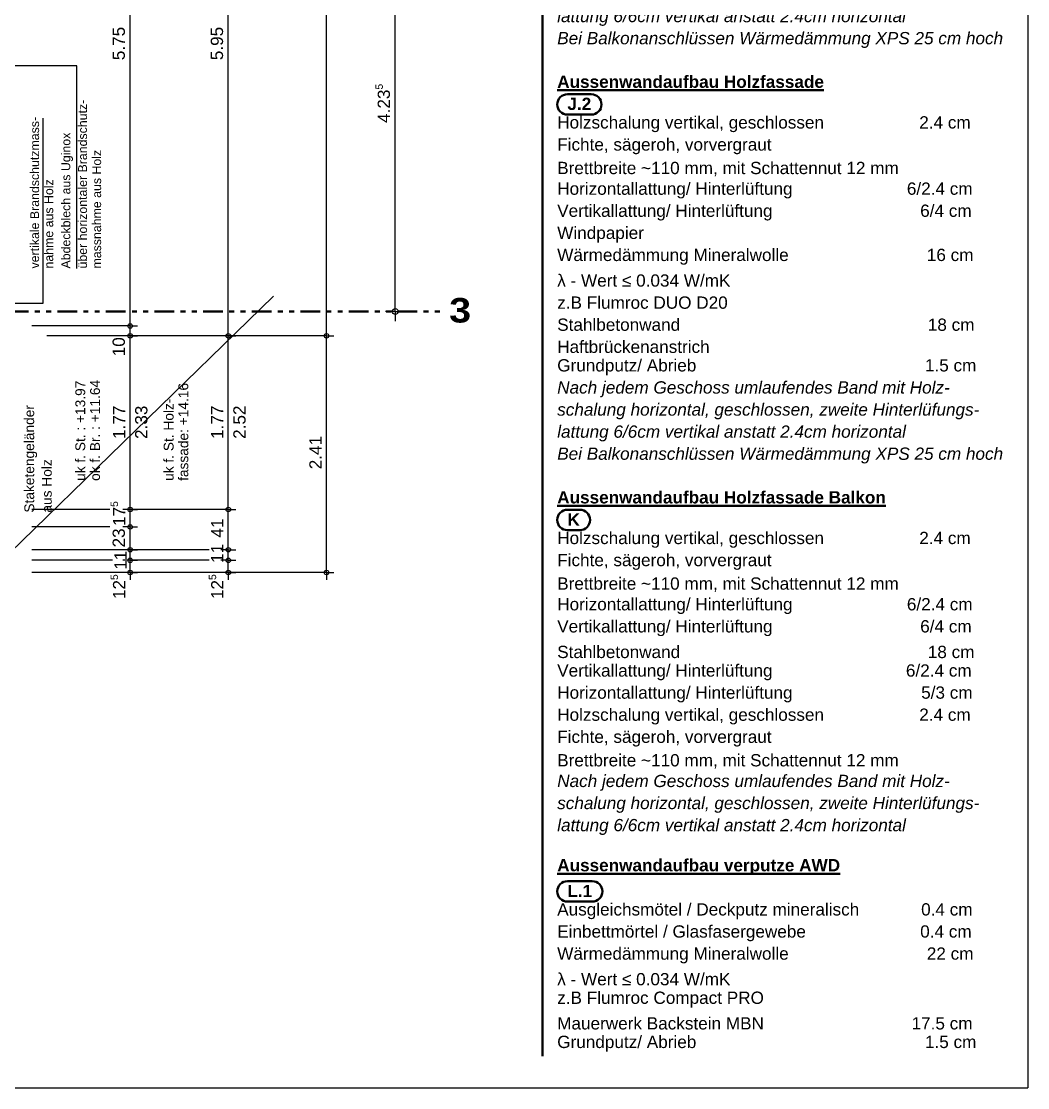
# Model space of a CAD drawing. Header units: centimetres. Extents: x 0.3 to 84.3, y 0.3 to 59.7.
# Drawn here: x 63.8 to 84.3, y 0.3 to 22.03 of the extents above; entities that cross this region are included whole.
import ezdxf

# ---------------------------------------------------------------- set-up
doc = ezdxf.new("R2010")
doc.units = ezdxf.units.CM
for name, pattern in [('AUSGEZOGEN', [0]), ('LINIE_23', [0.79, 0.4, -0.13, 0, -0.13, 0, -0.13]), ('RAND', [44.45, 12.7, -6.35, 12.7, -6.35, 0, -6.35])]:
    doc.linetypes.add(name, pattern=pattern)
for name, color, linetype, lineweight in [('Bauachsen grob', 7, 'RAND', 25), ('Baulinien_ Parzellenabstand', 7, 'RAND', 35), ('Plankopf', 7, 'AUSGEZOGEN', 25), ('Text Koten', 7, 'AUSGEZOGEN', 50), ('Text Werkplan Ausfuehrung', 7, 'AUSGEZOGEN', 50), ('Vorprojektmasse', 7, 'AUSGEZOGEN', 25), ('Werkplan- Ausfuehrungsmasse', 7, 'AUSGEZOGEN', 25)]:
    doc.layers.add(name, color=color, linetype=linetype, lineweight=lineweight)
doc.styles.add('ARIAL', font='ARIAL.TTF')
doc.styles.add('Arial Black', font='ariblk.ttf')

msp = doc.modelspace()

# ---------------------------------------------------------------- linework, layer by layer
at = {"layer": 'Bauachsen grob', "color": 32, "linetype": 'LINIE_23', "lineweight": 50, "true_color": 0xc36e14}
msp.add_line((21.964, 16.114), (72.416, 16.114), dxfattribs=at)
at = {"layer": 'Baulinien_ Parzellenabstand', "color": 240, "linetype": 'RAND', "lineweight": 35}
msp.add_line((68.935, 16.428), (63.03, 10.68), dxfattribs=at)
at = {"layer": 'Plankopf', "color": 7, "linetype": 'AUSGEZOGEN', "lineweight": 25}
for p in [(84.3, 59.7), (0.3, 0.3)]:
    msp.add_line(p, (84.3, 0.3), dxfattribs=at)
at = {"layer": 'Text Werkplan Ausfuehrung', "color": 92, "linetype": 'AUSGEZOGEN', "lineweight": 50, "true_color": 0x00b300}
for p, q in [((74.416, 29.007), (74.416, 0.941)), ((75.41, 20.541), (74.924, 20.541)), ((75.41, 20.124), (74.924, 20.124)), ((75.177, 12.074), (74.924, 12.074)), ((75.177, 11.657), (74.924, 11.657)), ((75.429, 4.507), (74.924, 4.507)), ((75.429, 4.091), (74.924, 4.091))]:
    msp.add_line(p, q, dxfattribs=at)
at = {"layer": 'Text Werkplan Ausfuehrung', "color": 7, "linetype": 'AUSGEZOGEN', "lineweight": 25}
for p, q in [((64.927, 21.119), (63.338, 21.119)), ((64.927, 16.989), (64.927, 21.119)), ((64.239, 20.049), (64.239, 16.274)), ((64.239, 16.274), (63.104, 16.274))]:
    msp.add_line(p, q, dxfattribs=at)
at = {"layer": 'Text Werkplan Ausfuehrung', "color": 92, "linetype": 'AUSGEZOGEN', "lineweight": 50, "true_color": 0x00b300}
for centre, start, end in [((74.924, 20.332), 90, 270), ((75.41, 20.332), 270, 90), ((74.924, 11.866), 90, 270), ((75.177, 11.866), 270, 90), ((74.924, 4.299), 90, 270), ((75.429, 4.299), 270, 90)]:
    msp.add_arc(centre, 0.208, start, end, dxfattribs=at)
at = {"layer": 'Vorprojektmasse', "color": 32, "linetype": 'AUSGEZOGEN', "lineweight": 25, "true_color": 0xc36e14}
for q in [(71.416, 24.584), (71.216, 16.114), (71.616, 16.114), (71.416, 15.914)]:
    msp.add_line((71.416, 16.114), q, dxfattribs=at)
msp.add_circle((71.416, 16.114), 0.06, dxfattribs=at)
at = {"layer": 'Werkplan- Ausfuehrungsmasse', "color": 7, "linetype": 'AUSGEZOGEN', "lineweight": 25}
for p, q in [((70.016, 15.618), (70.016, 47.66)), ((66.016, 15.818), (65.866, 15.818)), ((66.016, 15.818), (66.166, 15.818)), ((66.016, 15.618), (66.016, 15.818)), ((66.016, 15.618), (65.866, 15.618)), ((66.016, 15.618), (66.166, 15.618)), ((68.016, 15.618), (67.866, 15.618)), ((68.016, 15.618), (68.166, 15.618)), ((70.016, 15.618), (69.866, 15.618)), ((70.016, 15.618), (70.166, 15.618)), ((70.016, 10.796), (70.016, 15.618)), ((65.6, 12.079), (64.016, 12.079)), ((66.016, 12.079), (65.866, 12.079)), ((66.016, 12.079), (66.166, 12.079)), ((66.016, 11.724), (66.016, 12.079)), ((68.016, 12.079), (67.866, 12.079)), ((68.016, 12.079), (68.166, 12.079)), ((68.016, 11.26), (68.016, 12.079)), ((65.6, 11.724), (64.016, 11.724)), ((66.016, 11.724), (65.866, 11.724)), ((66.016, 11.724), (66.166, 11.724)), ((66.016, 11.26), (66.016, 11.724)), ((66.016, 11.26), (65.866, 11.26)), ((67.627, 11.26), (66.016, 11.26)), ((66.016, 11.26), (66.166, 11.26)), ((66.016, 11.044), (66.016, 11.26)), ((68.016, 11.26), (67.866, 11.26)), ((68.016, 11.26), (68.166, 11.26)), ((68.016, 11.044), (68.016, 11.26)), ((65.656, 11.044), (64.016, 11.044)), ((66.016, 11.044), (65.866, 11.044)), ((66.016, 11.044), (65.982, 11.044)), ((67.627, 11.044), (66.016, 11.044)), ((66.016, 11.044), (66.166, 11.044)), ((68.016, 11.044), (67.866, 11.044)), ((68.016, 11.044), (68.166, 11.044)), ((66.016, 10.796), (65.866, 10.796)), ((66.016, 10.796), (66.166, 10.796)), ((66.016, 10.796), (66.016, 10.646)), ((68.016, 10.796), (67.866, 10.796)), ((70.016, 10.796), (68.016, 10.796)), ((68.016, 10.796), (68.166, 10.796)), ((68.016, 10.796), (68.016, 10.646)), ((70.016, 10.796), (69.866, 10.796)), ((70.016, 10.796), (70.166, 10.796)), ((70.016, 10.796), (70.016, 10.646))]:
    msp.add_line(p, q, dxfattribs=at)
for points in [[(68.016, 15.618), (68.016, 16.707), (68.016, 16.707), (68.016, 27.514)], [(66.016, 15.818), (66.016, 16.708), (66.016, 16.708), (66.016, 27.314)], [(66.016, 15.818), (65.946, 15.818), (65.946, 15.818), (65.944, 15.818), (65.944, 15.818), (65.943, 15.818), (65.943, 15.818), (65.943, 15.818), (65.943, 15.818), (65.942, 15.818), (65.942, 15.818), (65.942, 15.818), (65.942, 15.818), (65.942, 15.818), (65.942, 15.818), (65.941, 15.818), (65.941, 15.818), (65.941, 15.818), (65.941, 15.818), (65.941, 15.818), (65.941, 15.818), (65.941, 15.818), (65.941, 15.818), (65.941, 15.818), (65.941, 15.818), (65.941, 15.818), (65.941, 15.818), (65.941, 15.818), (65.941, 15.818), (65.939, 15.818), (65.939, 15.818), (64.016, 15.818)], [(66.016, 15.618), (65.946, 15.618), (65.946, 15.618), (65.943, 15.618), (65.943, 15.618), (65.943, 15.618), (65.943, 15.618), (65.943, 15.618), (65.943, 15.618), (65.942, 15.618), (65.942, 15.618), (65.942, 15.618), (65.942, 15.618), (65.941, 15.618), (65.941, 15.618), (65.941, 15.618), (65.941, 15.618), (65.941, 15.618), (65.941, 15.618), (65.941, 15.618), (65.941, 15.618), (65.941, 15.618), (65.941, 15.618), (65.941, 15.618), (65.941, 15.618), (65.941, 15.618), (65.941, 15.618), (65.941, 15.618), (65.941, 15.618), (65.939, 15.618), (65.939, 15.618), (64.316, 15.618)], [(68.016, 15.618), (67.946, 15.618), (67.946, 15.618), (67.943, 15.618), (67.943, 15.618), (67.942, 15.618), (67.942, 15.618), (67.941, 15.618), (67.941, 15.618), (67.941, 15.618), (67.941, 15.618), (67.941, 15.618), (67.941, 15.618), (67.938, 15.618), (67.938, 15.618), (66.016, 15.618)], [(66.016, 12.079), (66.016, 13.776), (66.016, 13.776), (66.016, 15.547), (66.016, 15.547), (66.016, 15.618)], [(70.016, 15.618), (69.953, 15.618), (69.953, 15.618), (68.016, 15.618)], [(68.016, 12.079), (68.016, 13.779), (68.016, 13.779), (68.016, 15.551), (68.016, 15.551), (68.016, 15.618)], [(66.016, 12.079), (65.987, 12.079), (65.987, 12.079), (65.971, 12.079), (65.971, 12.079), (65.965, 12.079), (65.965, 12.079), (65.947, 12.079), (65.947, 12.079), (65.944, 12.079), (65.944, 12.079), (65.941, 12.079), (65.941, 12.079), (65.94, 12.079), (65.94, 12.079), (65.94, 12.079), (65.94, 12.079), (65.94, 12.079), (65.94, 12.079), (65.94, 12.079), (65.94, 12.079), (65.94, 12.079), (65.94, 12.079), (65.94, 12.079), (65.94, 12.079), (65.939, 12.079), (65.939, 12.079), (65.939, 12.079), (65.939, 12.079), (65.939, 12.079), (65.939, 12.079), (65.939, 12.079), (65.939, 12.079), (65.939, 12.079), (65.939, 12.079), (65.939, 12.079), (65.939, 12.079), (65.939, 12.079), (65.939, 12.079), (65.939, 12.079), (65.939, 12.079), (65.938, 12.079)], [(68.016, 12.079), (67.987, 12.079), (67.987, 12.079), (67.971, 12.079), (67.971, 12.079), (67.965, 12.079), (67.965, 12.079), (67.947, 12.079), (67.947, 12.079), (67.941, 12.079), (67.941, 12.079), (67.94, 12.079), (67.94, 12.079), (67.94, 12.079), (67.94, 12.079), (67.94, 12.079), (67.94, 12.079), (67.939, 12.079), (67.939, 12.079), (67.939, 12.079), (67.939, 12.079), (67.938, 12.079), (67.938, 12.079), (66.016, 12.079)], [(66.016, 11.724), (65.978, 11.724), (65.978, 11.724), (65.965, 11.724), (65.965, 11.724), (65.96, 11.724), (65.96, 11.724), (65.945, 11.724), (65.945, 11.724), (65.943, 11.724), (65.943, 11.724), (65.941, 11.724), (65.941, 11.724), (65.94, 11.724), (65.94, 11.724), (65.94, 11.724), (65.94, 11.724), (65.94, 11.724), (65.94, 11.724), (65.939, 11.724), (65.939, 11.724), (65.939, 11.724), (65.939, 11.724), (65.939, 11.724), (65.939, 11.724), (65.939, 11.724), (65.939, 11.724), (65.939, 11.724), (65.939, 11.724), (65.939, 11.724), (65.939, 11.724), (65.939, 11.724), (65.939, 11.724), (65.939, 11.724), (65.939, 11.724), (65.939, 11.724), (65.939, 11.724), (65.939, 11.724), (65.939, 11.724), (65.939, 11.724), (65.939, 11.724), (65.938, 11.724)], [(66.016, 11.26), (65.965, 11.26), (65.965, 11.26), (65.957, 11.26), (65.957, 11.26), (65.953, 11.26), (65.953, 11.26), (65.953, 11.26), (65.953, 11.26), (65.943, 11.26), (65.943, 11.26), (65.942, 11.26), (65.942, 11.26), (65.94, 11.26), (65.94, 11.26), (65.939, 11.26), (65.939, 11.26), (65.939, 11.26), (65.939, 11.26), (65.939, 11.26), (65.939, 11.26), (65.939, 11.26), (65.939, 11.26), (65.939, 11.26), (65.939, 11.26), (65.939, 11.26), (65.939, 11.26), (65.939, 11.26), (65.939, 11.26), (65.939, 11.26), (65.939, 11.26), (65.939, 11.26), (65.939, 11.26), (65.939, 11.26), (65.939, 11.26), (65.939, 11.26), (65.939, 11.26), (65.939, 11.26), (65.939, 11.26), (65.939, 11.26), (65.939, 11.26), (65.939, 11.26), (65.939, 11.26), (65.938, 11.26), (65.938, 11.26), (64.016, 11.26)], [(68.016, 11.26), (67.965, 11.26), (67.965, 11.26), (67.957, 11.26), (67.957, 11.26), (67.953, 11.26)], [(66.016, 10.796), (66.016, 10.818), (66.016, 10.818), (66.016, 11.044)], [(68.016, 11.044), (67.96, 11.044), (67.96, 11.044), (67.953, 11.044)], [(68.016, 10.796), (68.016, 10.819), (68.016, 10.819), (68.016, 11.044)], [(66.016, 10.796), (65.981, 10.796), (65.981, 10.796), (65.953, 10.796), (65.953, 10.796), (65.948, 10.796), (65.948, 10.796), (65.947, 10.796), (65.947, 10.796), (65.947, 10.796), (65.947, 10.796), (65.941, 10.796), (65.941, 10.796), (65.94, 10.796), (65.94, 10.796), (65.939, 10.796), (65.939, 10.796), (65.939, 10.796), (65.939, 10.796), (65.939, 10.796), (65.939, 10.796), (65.939, 10.796), (65.939, 10.796), (65.939, 10.796), (65.939, 10.796), (65.939, 10.796), (65.939, 10.796), (65.939, 10.796), (65.939, 10.796), (65.939, 10.796), (65.939, 10.796), (65.939, 10.796), (65.939, 10.796), (65.939, 10.796), (65.939, 10.796), (65.939, 10.796), (65.939, 10.796), (65.939, 10.796), (65.939, 10.796), (65.939, 10.796), (65.939, 10.796), (65.939, 10.796), (65.939, 10.796), (65.939, 10.796), (65.939, 10.796), (65.938, 10.796), (65.938, 10.796), (64.016, 10.796)], [(68.016, 10.796), (67.953, 10.796), (67.953, 10.796), (67.95, 10.796), (67.95, 10.796), (67.948, 10.796), (67.948, 10.796), (67.947, 10.796), (67.947, 10.796), (67.945, 10.796), (67.945, 10.796), (67.941, 10.796), (67.941, 10.796), (67.939, 10.796), (67.939, 10.796), (67.939, 10.796), (67.939, 10.796), (67.939, 10.796), (67.939, 10.796), (67.939, 10.796), (67.939, 10.796), (67.939, 10.796), (67.939, 10.796), (67.939, 10.796), (67.939, 10.796), (67.938, 10.796), (67.938, 10.796), (66.016, 10.796)]]:
    msp.add_lwpolyline(points, dxfattribs=at)
for centre in [(66.016, 15.818), (66.016, 15.618), (68.016, 15.618), (70.016, 15.618), (66.016, 12.079), (68.016, 12.079), (66.016, 11.724), (66.016, 11.26), (68.016, 11.26), (66.016, 11.044), (68.016, 11.044), (66.016, 10.796), (68.016, 10.796), (70.016, 10.796)]:
    msp.add_circle(centre, 0.045, dxfattribs=at)

# ---------------------------------------------------------------- texts
at = {"layer": 'Bauachsen grob', "color": 32, "linetype": 'AUSGEZOGEN', "lineweight": 100, "true_color": 0xc36e14, "insert": (72.516, 15.881), "char_height": 0.5, "width": 0.25, "attachment_point": 7, "style": 'Arial Black'}
msp.add_mtext('3', dxfattribs=at)
at = {"layer": 'Text Koten', "color": 7, "linetype": 'AUSGEZOGEN', "lineweight": 35, "char_height": 0.2, "width": 0.1, "attachment_point": 7, "rotation": 90, "style": 'ARIAL'}
for s, insert in [('uk\\~f.\\~St.\\~:\\~+13.97', (65.103, 12.662)), ('ok\\~f.\\~Br.\\~:\\~+11.64', (65.403, 12.662)), ('fassade:\\~+14.16', (67.203, 12.662)), ('uk\\~f.\\~St.\\~Holz-', (66.903, 12.662))]:
    msp.add_mtext(s, dxfattribs=dict(at, insert=insert))
at = {"layer": 'Text Werkplan Ausfuehrung', "color": 7, "linetype": 'AUSGEZOGEN', "lineweight": 50, "char_height": 0.25, "width": 0.125, "attachment_point": 7, "style": 'ARIAL'}
for s, insert in [('\\fArial|i1|b0|c0|p0;lattung\\~6/6cm\\~vertikal\\~anstatt\\~2.4cm\\~horizontal', (74.716, 21.932)), ('\\fArial|i1|b0|c0|p0;Bei\\~Balkonanschlüssen\\~Wärmedämmung\\~XPS\\~25\\~cm\\~hoch', (74.716, 21.482)), ('{\\L\\fArial|i0|b1|c0|p0;Aussenwandaufbau\\~Holzfassade}', (74.716, 20.666)), ('Holzschalung\\~vertikal,\\~geschlossen\\~\\~\\~\\~\\~\\~\\~\\~\\~\\~\\~\\~\\~\\~\\~\\~\\~\\~\\~\\~2.4\\~cm', (74.716, 19.766)), ('\\~\\~\\~Fichte,\\~sägeroh,\\~vorvergraut', (74.716, 19.316)), ('\\~\\~\\~Brettbreite\\~~110\\~mm,\\~mit\\~Schattennut\\~12\\~mm', (74.716, 18.866)), ('Horizontallattung/\\~Hinterlüftung\\~\\~\\~\\~\\~\\~\\~\\~\\~\\~\\~\\~\\~\\~\\~\\~\\~\\~\\~\\~\\~\\~\\~\\~6/2.4\\~cm', (74.716, 18.416)), ('Vertikallattung/\\~Hinterlüftung\\~\\~\\~\\~\\~\\~\\~\\~\\~\\~\\~\\~\\~\\~\\~\\~\\~\\~\\~\\~\\~\\~\\~\\~\\~\\~\\~\\~\\~\\~\\~6/4\\~cm', (74.716, 17.966)), ('Windpapier', (74.716, 17.516)), ('Wärmedämmung\\~Mineralwolle\\~\\~\\~\\~\\~\\~\\~\\~\\~\\~\\~\\~\\~\\~\\~\\~\\~\\~\\~\\~\\~\\~\\~\\~\\~\\~\\~\\~\\~16\\~cm', (74.716, 17.066)), ('\\~\\~\\~λ\\~-\\~Wert\\~≤\\~0.034\\~W/mK', (74.716, 16.616)), ('\\~\\~\\~z.B\\~Flumroc\\~DUO\\~D20', (74.716, 16.166)), ('Stahlbetonwand\\~\\~\\~\\~\\~\\~\\~\\~\\~\\~\\~\\~\\~\\~\\~\\~\\~\\~\\~\\~\\~\\~\\~\\~\\~\\~\\~\\~\\~\\~\\~\\~\\~\\~\\~\\~\\~\\~\\~\\~\\~\\~\\~\\~\\~\\~\\~\\~\\~\\~\\~\\~18\\~cm', (74.716, 15.716)), ('Haftbrückenanstrich\\~', (74.716, 15.266)), ('Grundputz/\\~Abrieb\\~\\~\\~\\~\\~\\~\\~\\~\\~\\~\\~\\~\\~\\~\\~\\~\\~\\~\\~\\~\\~\\~\\~\\~\\~\\~\\~\\~\\~\\~\\~\\~\\~\\~\\~\\~\\~\\~\\~\\~\\~\\~\\~\\~\\~\\~\\~\\~1.5\\~cm', (74.716, 14.816)), ('\\fArial|i1|b0|c0|p0;Nach\\~jedem\\~Geschoss\\~umlaufendes\\~Band\\~mit\\~Holz-', (74.716, 14.366)), ('\\fArial|i1|b0|c0|p0;schalung\\~horizontal,\\~geschlossen,\\~zweite\\~Hinterlüfungs-', (74.716, 13.916)), ('\\fArial|i1|b0|c0|p0;lattung\\~6/6cm\\~vertikal\\~anstatt\\~2.4cm\\~horizontal', (74.716, 13.466)), ('\\fArial|i1|b0|c0|p0;Bei\\~Balkonanschlüssen\\~Wärmedämmung\\~XPS\\~25\\~cm\\~hoch', (74.716, 13.016)), ('{\\L\\fArial|i0|b1|c0|p0;Aussenwandaufbau\\~Holzfassade\\~Balkon}', (74.716, 12.199)), ('Holzschalung\\~vertikal,\\~geschlossen\\~\\~\\~\\~\\~\\~\\~\\~\\~\\~\\~\\~\\~\\~\\~\\~\\~\\~\\~\\~2.4\\~cm', (74.716, 11.299)), ('\\~\\~\\~Fichte,\\~sägeroh,\\~vorvergraut', (74.716, 10.849)), ('\\~\\~\\~Brettbreite\\~~110\\~mm,\\~mit\\~Schattennut\\~12\\~mm', (74.716, 10.399)), ('Horizontallattung/\\~Hinterlüftung\\~\\~\\~\\~\\~\\~\\~\\~\\~\\~\\~\\~\\~\\~\\~\\~\\~\\~\\~\\~\\~\\~\\~\\~6/2.4\\~cm', (74.716, 9.949)), ('Vertikallattung/\\~Hinterlüftung\\~\\~\\~\\~\\~\\~\\~\\~\\~\\~\\~\\~\\~\\~\\~\\~\\~\\~\\~\\~\\~\\~\\~\\~\\~\\~\\~\\~\\~\\~\\~6/4\\~cm', (74.716, 9.499)), ('Stahlbetonwand\\~\\~\\~\\~\\~\\~\\~\\~\\~\\~\\~\\~\\~\\~\\~\\~\\~\\~\\~\\~\\~\\~\\~\\~\\~\\~\\~\\~\\~\\~\\~\\~\\~\\~\\~\\~\\~\\~\\~\\~\\~\\~\\~\\~\\~\\~\\~\\~\\~\\~\\~\\~18\\~cm', (74.716, 9.049)), ('Vertikallattung/\\~Hinterlüftung\\~\\~\\~\\~\\~\\~\\~\\~\\~\\~\\~\\~\\~\\~\\~\\~\\~\\~\\~\\~\\~\\~\\~\\~\\~\\~\\~\\~6/2.4\\~cm', (74.716, 8.599)), ('Horizontallattung/\\~Hinterlüftung\\~\\~\\~\\~\\~\\~\\~\\~\\~\\~\\~\\~\\~\\~\\~\\~\\~\\~\\~\\~\\~\\~\\~\\~\\~\\~\\~5/3\\~cm', (74.716, 8.149)), ('Holzschalung\\~vertikal,\\~geschlossen\\~\\~\\~\\~\\~\\~\\~\\~\\~\\~\\~\\~\\~\\~\\~\\~\\~\\~\\~\\~2.4\\~cm', (74.716, 7.699)), ('\\~\\~\\~Fichte,\\~sägeroh,\\~vorvergraut', (74.716, 7.249)), ('\\~\\~\\~Brettbreite\\~~110\\~mm,\\~mit\\~Schattennut\\~12\\~mm', (74.716, 6.799)), ('\\fArial|i1|b0|c0|p0;Nach\\~jedem\\~Geschoss\\~umlaufendes\\~Band\\~mit\\~Holz-', (74.716, 6.349)), ('\\fArial|i1|b0|c0|p0;schalung\\~horizontal,\\~geschlossen,\\~zweite\\~Hinterlüfungs-', (74.716, 5.899)), ('\\fArial|i1|b0|c0|p0;lattung\\~6/6cm\\~vertikal\\~anstatt\\~2.4cm\\~horizontal', (74.716, 5.449)), ('{\\L\\fArial|i0|b1|c0|p0;Aussenwandaufbau\\~verputze\\~AWD}', (74.716, 4.632)), ('Ausgleichsmötel\\~/\\~Deckputz\\~mineralisch\\~\\~\\~\\~\\~\\~\\~\\~\\~\\~\\~\\~\\~0.4\\~cm', (74.716, 3.732)), ('Einbettmörtel\\~/\\~Glasfasergewebe\\~\\~\\~\\~\\~\\~\\~\\~\\~\\~\\~\\~\\~\\~\\~\\~\\~\\~\\~\\~\\~\\~\\~\\~0.4\\~cm', (74.716, 3.282)), ('Wärmedämmung\\~Mineralwolle\\~\\~\\~\\~\\~\\~\\~\\~\\~\\~\\~\\~\\~\\~\\~\\~\\~\\~\\~\\~\\~\\~\\~\\~\\~\\~\\~\\~\\~22\\~cm', (74.716, 2.832)), ('\\~\\~\\~λ\\~-\\~Wert\\~≤\\~0.034\\~W/mK', (74.716, 2.382)), ('\\~\\~\\~z.B\\~Flumroc\\~Compact\\~PRO', (74.716, 1.932)), ('Mauerwerk\\~Backstein\\~MBN\\~\\~\\~\\~\\~\\~\\~\\~\\~\\~\\~\\~\\~\\~\\~\\~\\~\\~\\~\\~\\~\\~\\~\\~\\~\\~\\~\\~\\~\\~\\~17.5\\~cm', (74.716, 1.482)), ('Grundputz/\\~Abrieb\\~\\~\\~\\~\\~\\~\\~\\~\\~\\~\\~\\~\\~\\~\\~\\~\\~\\~\\~\\~\\~\\~\\~\\~\\~\\~\\~\\~\\~\\~\\~\\~\\~\\~\\~\\~\\~\\~\\~\\~\\~\\~\\~\\~\\~\\~\\~\\~1.5\\~cm', (74.716, 1.032))]:
    msp.add_mtext(s, dxfattribs=dict(at, insert=insert))
at = {"layer": 'Text Werkplan Ausfuehrung', "color": 92, "linetype": 'AUSGEZOGEN', "lineweight": 50, "true_color": 0x00b300, "char_height": 0.25, "width": 0.125, "attachment_point": 7, "style": 'ARIAL'}
for s, insert in [('\\fArial|i0|b1|c0|p0;J.2', (74.924, 20.216)), ('\\fArial|i0|b1|c0|p0;K', (74.924, 11.749)), ('\\fArial|i0|b1|c0|p0;L.1', (74.924, 4.182))]:
    msp.add_mtext(s, dxfattribs=dict(at, insert=insert))
at = {"layer": 'Text Werkplan Ausfuehrung', "color": 7, "linetype": 'AUSGEZOGEN', "lineweight": 35, "attachment_point": 7, "rotation": 90, "style": 'ARIAL'}
for s, insert, char_height, width in [('über\\~horizontaler\\~Brandschutz-', (65.139, 16.989), 0.18, 0.09), ('vertikale\\~Brandschutzmass-', (64.163, 16.989), 0.18, 0.09), ('Abdeckblech\\~aus\\~Uginox', (64.851, 16.989), 0.18, 0.09), ('massnahme\\~aus\\~Holz', (65.427, 16.989), 0.18, 0.09), ('nahme\\~aus\\~Holz', (64.451, 16.989), 0.18, 0.09), ('Staketengeländer', (64.121, 12.016), 0.2, 0.1), ('aus\\~Holz', (64.421, 12.016), 0.2, 0.1)]:
    msp.add_mtext(s, dxfattribs=dict(at, insert=insert, char_height=char_height, width=width))
at = {"layer": 'Vorprojektmasse', "color": 32, "linetype": 'AUSGEZOGEN', "lineweight": 50, "true_color": 0xc36e14, "attachment_point": 7, "rotation": 90, "style": 'ARIAL'}
for s, insert, char_height, width in [('5', (71.166, 20.635), 0.15, 0.075), ('4.23', (71.312, 19.955), 0.25, 0.125)]:
    msp.add_mtext(s, dxfattribs=dict(at, insert=insert, char_height=char_height, width=width))
at = {"layer": 'Werkplan- Ausfuehrungsmasse', "color": 7, "linetype": 'AUSGEZOGEN', "lineweight": 50, "attachment_point": 7, "rotation": 90, "style": 'ARIAL'}
for s, insert, char_height, width in [('5.75', (65.912, 21.233), 0.25, 0.125), ('5.95', (67.912, 21.233), 0.25, 0.125), ('10', (65.912, 15.201), 0.25, 0.125), ('1.77', (65.916, 13.516), 0.25, 0.125), ('2.33', (66.371, 13.516), 0.25, 0.125), ('1.77', (67.916, 13.516), 0.25, 0.125), ('2.52', (68.371, 13.518), 0.25, 0.125), ('2.41', (69.916, 12.899), 0.25, 0.125), ('5', (65.77, 12.132), 0.15, 0.075), ('17', (65.916, 11.744), 0.25, 0.125), ('41', (67.916, 11.507), 0.25, 0.125), ('23', (65.912, 11.306), 0.25, 0.125), ('11', (67.916, 10.99), 0.25, 0.125), ('11', (65.945, 10.852), 0.25, 0.125), ('5', (65.77, 10.643), 0.15, 0.075), ('5', (67.77, 10.643), 0.15, 0.075), ('12', (65.916, 10.254), 0.25, 0.125), ('12', (67.916, 10.254), 0.25, 0.125)]:
    msp.add_mtext(s, dxfattribs=dict(at, insert=insert, char_height=char_height, width=width))

doc.saveas('drawing.dxf')
